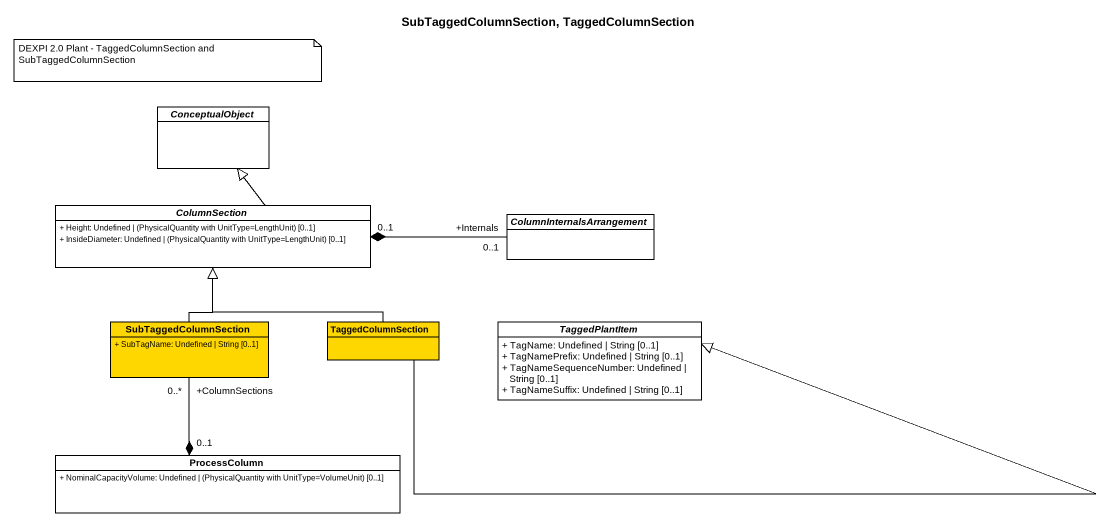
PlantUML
@startuml
title SubTaggedColumnSection, TaggedColumnSection
hide circle
hide empty members
skinparam classAttributeIconSize 0
abstract class ConceptualObject
abstract class ColumnSection {
  {field} + Height: Undefined | (PhysicalQuantity with UnitType=LengthUnit) [0..1]
  {field} + InsideDiameter: Undefined | (PhysicalQuantity with UnitType=LengthUnit) [0..1]
}
abstract class ColumnInternalsArrangement
class SubTaggedColumnSection #FFD700 {
  + SubTagName: Undefined | String [0..1]
}
class TaggedColumnSection #FFD700
abstract class TaggedPlantItem {
  + TagName: Undefined | String [0..1]
  + TagNamePrefix: Undefined | String [0..1]
  + TagNameSequenceNumber: Undefined | String [0..1]
  + TagNameSuffix: Undefined | String [0..1]
}
class ProcessColumn {
  {field} + NominalCapacityVolume: Undefined | (PhysicalQuantity with UnitType=VolumeUnit) [0..1]
}
ColumnSection -up-|> ConceptualObject
ColumnSection "0..1" *-right- "+Internals\n0..1" ColumnInternalsArrangement
SubTaggedColumnSection -up-|> ColumnSection
TaggedColumnSection -up-|> ColumnSection
TaggedColumnSection -right-|> TaggedPlantItem
ProcessColumn "0..1" *-up- "+ColumnSections\n0..*" SubTaggedColumnSection
note as N1
  DEXPI 2.0 Plant - TaggedColumnSection and SubTaggedColumnSection
end note
@enduml
